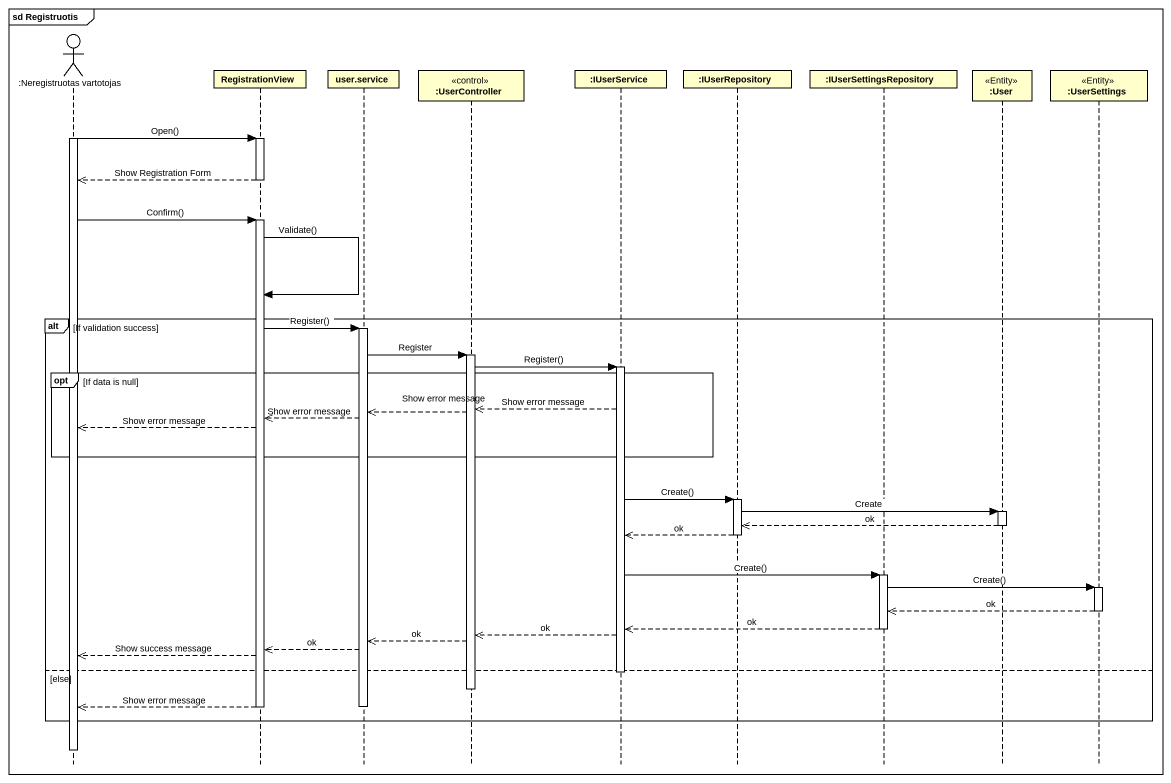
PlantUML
@startuml
mainframe sd Registruotis
hide footbox
actor ":Neregistruotas vartotojas" as Neregistruotas_vartotojas
participant RegistrationView
participant "user.service" as user_service
participant ":UserController" as UserController <<control>>
participant ":IUserService" as IUserService
participant ":IUserRepository" as IUserRepository
participant ":IUserSettingsRepository" as IUserSettingsRepository
participant ":User" as User <<Entity>>
participant ":UserSettings" as UserSettings <<Entity>>

activate Neregistruotas_vartotojas
Neregistruotas_vartotojas -> RegistrationView : Open()
activate RegistrationView
RegistrationView -->> Neregistruotas_vartotojas : Show Registration Form
deactivate RegistrationView
Neregistruotas_vartotojas -> RegistrationView : Confirm()
activate RegistrationView
RegistrationView -> RegistrationView : Validate()
alt If validation success
  RegistrationView -> user_service : Register()
  activate user_service
  user_service -> UserController : Register
  activate UserController
  UserController -> IUserService : Register()
  activate IUserService
  opt If data is null
    IUserService -->> UserController : Show error message
    UserController -->> user_service : Show error message
    user_service -->> RegistrationView : Show error message
    RegistrationView -->> Neregistruotas_vartotojas : Show error message
  end
  IUserService -> IUserRepository : Create()
  activate IUserRepository
  IUserRepository -> User : Create
  activate User
  User -->> IUserRepository : ok
  deactivate User
  IUserRepository -->> IUserService : ok
  deactivate IUserRepository
  IUserService -> IUserSettingsRepository : Create()
  activate IUserSettingsRepository
  IUserSettingsRepository -> UserSettings : Create()
  activate UserSettings
  UserSettings -->> IUserSettingsRepository : ok
  deactivate UserSettings
  IUserSettingsRepository -->> IUserService : ok
  deactivate IUserSettingsRepository
  IUserService -->> UserController : ok
  UserController -->> user_service : ok
  user_service -->> RegistrationView : ok
  RegistrationView -->> Neregistruotas_vartotojas : Show success message
else else
  deactivate IUserService
  deactivate UserController
  deactivate user_service
  RegistrationView -->> Neregistruotas_vartotojas : Show error message
  deactivate RegistrationView
end
deactivate Neregistruotas_vartotojas
@enduml
